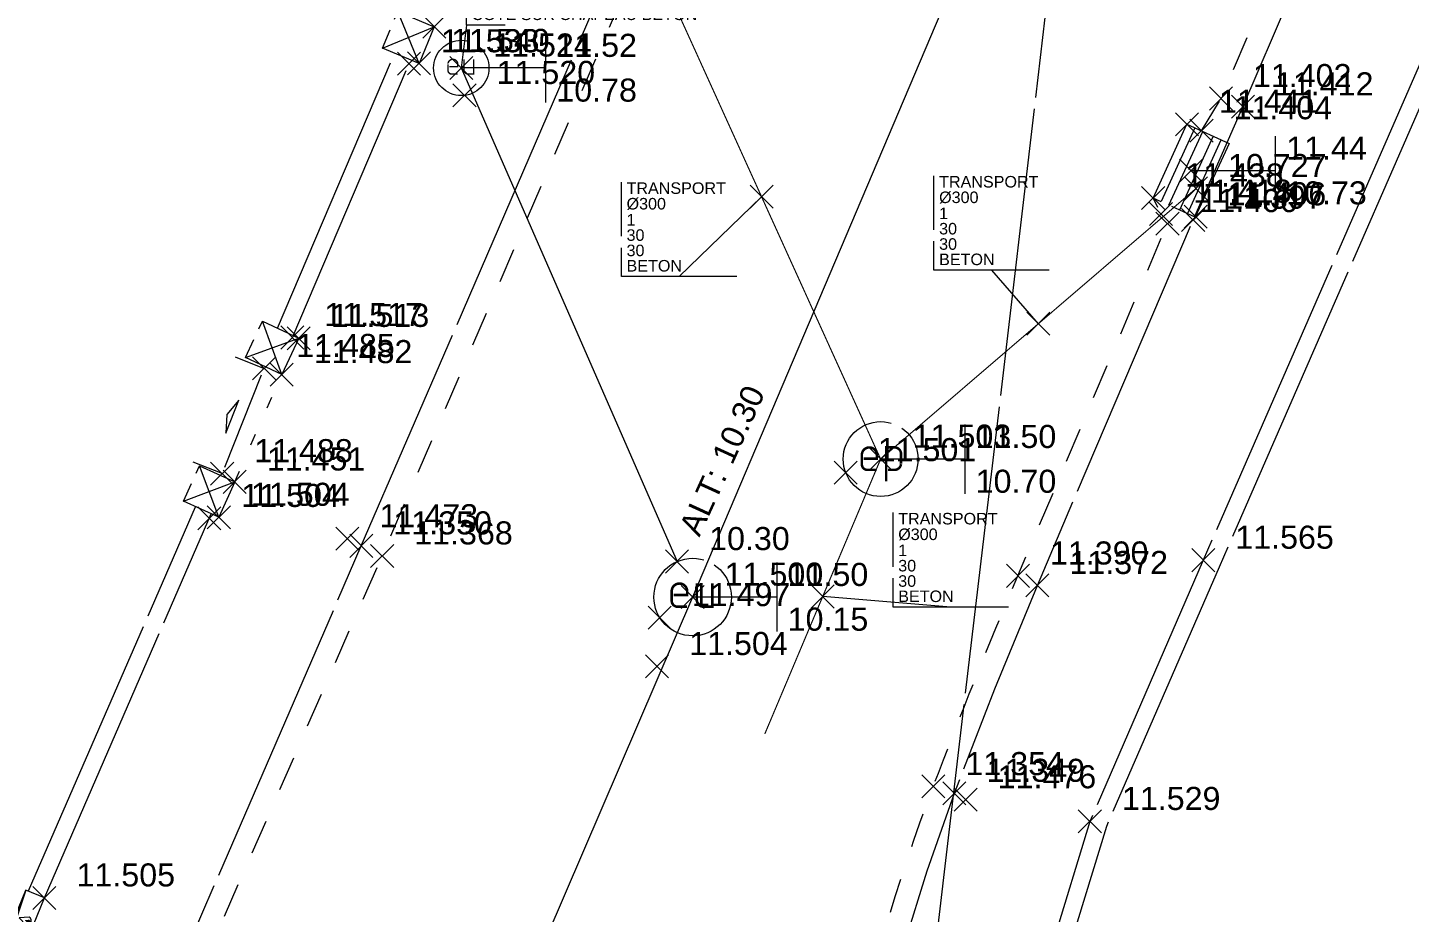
# Model space of a CAD drawing. Header units: metres. Extents: x 1224602 to 1224842, y 7187490 to 7187733.
# Drawn here: x 1224713.86 to 1224725.84, y 7187621.17 to 7187628.84 of the extents above; entities that cross this region are included whole.
import ezdxf
from ezdxf.enums import TextEntityAlignment as Align

# ---------------------------------------------------------------- set-up
doc = ezdxf.new("R2010")
doc.units = ezdxf.units.M
doc.header["$PDMODE"] = 3
doc.header["$PDSIZE"] = 0.1
for name, pattern in [('LL_0822', [2.5, 2.5, 0]), ('LL_0824', [0.35, 0.1, -0.25]), ('LL_0829', [0.6, 0.3, -0.3]), ('SL_1146', [2.5, 2.5, 0]), ('Socle_Continu', [2.5, 2.5, 0]), ('YL_2901', [2.5, 2.5, 0])]:
    doc.linetypes.add(name, pattern=pattern)
for name, color, linetype, lineweight in [('CLOTU_SCS', 212, 'Socle_Continu', 13), ('GAZFL_SCS', 40, 'Socle_Continu', 13), ('SIGTA_SCI', 7, 'Socle_Continu', 13), ('SIGTO_SCI', 255, 'Socle_Continu', 13), ('VOIRI_SCS', 7, 'Socle_Continu', 13)]:
    doc.layers.add(name, color=color, linetype=linetype, lineweight=lineweight)
for name, color, linetype, lineweight, true_color in [('EAUPL_PSI', 5, 'Socle_Continu', 13, 0x0000ff), ('EAUPL_SCI', 5, 'Socle_Continu', 13, 0x0000ff), ('EAUPL_SCS', 5, 'Socle_Continu', 13, 0x0000ff), ('EAUPL_SCT', 5, 'Socle_Continu', 13, 0x0000ff), ('EAUUS_PSI', 7, 'Socle_Continu', 13, 0x7f3f00), ('EAUUS_SCI', 7, 'Socle_Continu', 13, 0x7f3f00), ('EAUUS_SCS', 7, 'Socle_Continu', 13, 0x7f3f00), ('EAUUS_SCT', 7, 'Socle_Continu', 13, 0x7f3f00), ('SIGTS_PSS', 7, 'Socle_Continu', 13, 0x9966cc)]:
    doc.layers.add(name, color=color, linetype=linetype, lineweight=lineweight, true_color=true_color)
doc.styles.add('Reseaux', font='arial.ttf')
doc.styles.get("Standard").update_dxf_attribs({"font": 'arial.ttf'})
doc.linetypes.add('BL_0101', pattern='A,3,-0.2,0.2,-0.381,["ep",Standard,S=0.254,R=0,X=-0.2,Y=-0.1],-0.381,0.2,-0.2', length=4.562)
doc.linetypes.add('CL_0181', pattern='A,3,-0.15,0.4,-0.381,["eu",Standard,S=0.254,R=0,X=-0.2,Y=-0.1],-0.381,0.4,-0.15', length=4.862)

# ---------------------------------------------------------------- blocks, each defined once
blk = doc.blocks.new('YP_1521')
at = {"layer": 'SIGTO_SCI', "color": 7, "linetype": 'Socle_Continu'}
blk.add_point((0, 0), dxfattribs=at)
at = {"layer": 'SIGTA_SCI', "linetype": 'Socle_Continu'}
blk.add_attdef('ALT', (0.278, 0.099), '', height=0.2, dxfattribs=at)
at = {"layer": 'SIGTA_SCI', "linetype": 'Socle_Continu', "flags": 9}
blk.add_attdef('CALQUE_ALT', (1.69, -1.18), '', height=0.2, dxfattribs=at)
at = {"layer": 'SIGTO_SCI', "linetype": 'Socle_Continu', "flags": 9}
for tag, p in [('ID', (1.69, 0.105)), ('NATURE', (1.69, -0.216)), ('FAMILLE', (1.69, -0.538)), ('CALQUE', (1.69, -0.859)), ('PCRS', (1.69, -1.823))]:
    blk.add_attdef(tag, p, '', height=0.2, dxfattribs=at)
blk = doc.blocks.new('CP_0161')
at = {"layer": 'EAUUS_SCS', "linetype": 'Socle_Continu', "const_width": 0.0333, "flags": 128}
for points in [[(-0.071, -0.125), (-0.195, -0.125, -0.405328), (-0.27, -0.05), (-0.27, 0.075, -0.999132), (-0.071, 0.075), (-0.071, 0.025), (-0.245, 0.025)], [(0.054, 0.175), (0.054, -0.038, 0.410802), (0.141, -0.125), (0.253, -0.125), (0.253, 0.175)]]:
    blk.add_lwpolyline(points, format="xyb", dxfattribs=at)
at = {"layer": 'EAUUS_SCS', "linetype": 'Socle_Continu'}
blk.add_circle((0, 0), 0.5, dxfattribs=at)
at = {"layer": 'EAUUS_SCS', "linetype": 'Socle_Continu', "flags": 9}
for tag, p in [('ID', (0.989, 0.577)), ('NATURE', (0.989, 0.255)), ('FAMILLE', (0.989, -0.066)), ('CALQUE', (0.989, -0.387)), ('PCRS', (0.989, -0.709)), ('TYPE', (0.989, -1.03))]:
    blk.add_attdef(tag, p, '', height=0.2, dxfattribs=at)
blk = doc.blocks.new('BP_0081')
at = {"layer": 'EAUPL_SCS', "linetype": 'Socle_Continu', "const_width": 0.0333, "flags": 128}
for points in [[(-0.051, -0.144), (-0.176, -0.144, -0.424), (-0.251, -0.069), (-0.251, 0.056, -0.997785), (-0.051, 0.056), (-0.051, 0.006), (-0.226, 0.006)], [(0.073, -0.295), (0.073, 0.156), (0.186, 0.156, -0.410802), (0.273, 0.068), (0.273, -0.062, -0.396178), (0.186, -0.144), (0.098, -0.144)]]:
    blk.add_lwpolyline(points, format="xyb", dxfattribs=at)
at = {"layer": 'EAUPL_SCS', "linetype": 'Socle_Continu'}
blk.add_circle((0, 0), 0.5, dxfattribs=at)
at = {"layer": 'EAUPL_SCS', "linetype": 'Socle_Continu', "flags": 9}
for tag, p in [('ID', (0.931, 0.67)), ('NATURE', (0.931, 0.348)), ('FAMILLE', (0.931, 0.027)), ('CALQUE', (0.931, -0.294)), ('PCRS', (0.931, -0.615)), ('TYPE', (0.931, -0.937))]:
    blk.add_attdef(tag, p, '', height=0.2, dxfattribs=at)
blk = doc.blocks.new('CP_0162')
at = {"layer": 'EAUUS_SCS', "linetype": 'Socle_Continu', "const_width": 0.025, "flags": 128}
for points in [[(-0.063, -0.111), (-0.174, -0.111, -0.405328), (-0.241, -0.045), (-0.241, 0.067, -0.999132), (-0.063, 0.067), (-0.063, 0.022), (-0.218, 0.022)], [(0.048, 0.155), (0.048, -0.034, 0.410802), (0.125, -0.111), (0.225, -0.111), (0.225, 0.155)]]:
    blk.add_lwpolyline(points, format="xyb", dxfattribs=at)
at = {"layer": 'EAUUS_SCS', "linetype": 'Socle_Continu'}
blk.add_circle((0, 0), 0.5, dxfattribs=at)
at = {"layer": 'EAUUS_SCS', "linetype": 'Socle_Continu', "flags": 9}
for tag, p in [('ID', (0.918, 0.522)), ('NATURE', (0.918, 0.2)), ('FAMILLE', (0.918, -0.121)), ('CALQUE', (0.918, -0.442)), ('PCRS', (0.918, -0.763))]:
    blk.add_attdef(tag, p, '', height=0.2, dxfattribs=at)
blk = doc.blocks.new('JP_0703')
at = {"layer": 'GAZFL_SCS', "linetype": 'Socle_Continu'}
blk.add_hatch(color=256, dxfattribs=at).paths.add_polyline_path([(0, 0), (0, 0.359), (1, 0.359), (0.088, 0.3)])
h = blk.add_hatch(color=256, dxfattribs=at)
edge = h.paths.add_edge_path()
edge.add_line((0.505, 0.179), (0.471, 0.106))
edge.add_line((0.471, 0.106), (0.471, 0.096))
edge.add_ellipse((0.505, 0.099), major_axis=(-0.0336, 0), ratio=0.758629, start_angle=5.446, end_angle=174.554)
edge.add_line((0.538, 0.096), (0.538, 0.106))
edge.add_line((0.538, 0.106), (0.505, 0.179))
at = {"layer": 'GAZFL_SCS', "linetype": 'Socle_Continu', "flags": 128}
blk.add_lwpolyline([(0, 0.359), (0, 0), (1, 0), (1, 0.359)], close=True, dxfattribs=at)
at = {"layer": 'GAZFL_SCS', "linetype": 'Socle_Continu'}
blk.add_lwpolyline([(0, 0), (0, 0.359), (1, 0.359), (0.088, 0.3)], close=True, dxfattribs=at)
blk.add_lwpolyline([(0.578, 0.106), (0.578, 0.124), (0.505, 0.281), (0.432, 0.124), (0.432, 0.106, 0.066358), (0.436, 0.095, 0.1059), (0.452, 0.076, 0.086348), (0.476, 0.064, 0.076263), (0.505, 0.059, 0.076263), (0.534, 0.064, 0.086348), (0.557, 0.076, 0.1059), (0.574, 0.095, 0.066358)], format="xyb", close=True, dxfattribs=at)
at = {"layer": 'GAZFL_SCS', "linetype": 'Socle_Continu', "flags": 9}
for tag, p in [('ID', (1.013, 0.696)), ('NATURE', (1.013, 0.374)), ('FAMILLE', (1.013, 0.053)), ('CALQUE', (1.013, -0.268)), ('PCRS', (1.013, -0.589))]:
    blk.add_attdef(tag, p, '', height=0.2, dxfattribs=at)
blk = doc.blocks.new('SP_1162')
at = {"layer": 'CLOTU_SCS', "linetype": 'Socle_Continu'}
for p, q in [((0, 0), (1, 1)), ((0, 1), (1, 0))]:
    blk.add_line(p, q, dxfattribs=at)
at = {"layer": 'CLOTU_SCS', "linetype": 'Socle_Continu', "flags": 128}
blk.add_lwpolyline([(1, 0), (0, 0), (0, 1), (1, 1)], close=True, dxfattribs=at)
at = {"layer": 'CLOTU_SCS', "linetype": 'Socle_Continu', "flags": 9}
for tag, p in [('ID', (1.089, 0.299)), ('NATURE', (1.089, -0.022)), ('FAMILLE', (1.089, -0.344)), ('CALQUE', (1.089, -0.665)), ('PCRS', (1.089, -0.986))]:
    blk.add_attdef(tag, p, '', height=0.2, dxfattribs=at)
blk = doc.blocks.new('SP_1161')
at = {"layer": 'CLOTU_SCS', "linetype": 'Socle_Continu'}
for p, q in [((0, 0), (0, 0.275)), ((1, 0.275), (1, 0)), ((0.5, 0.154), (0.344, 0.103)), ((0.656, 0.103), (0.5, 0.154)), ((0.062, 0), (0.938, 0)), ((0.344, 0.103), (0.656, 0.103))]:
    blk.add_line(p, q, dxfattribs=at)
at = {"layer": 'CLOTU_SCS', "linetype": 'Socle_Continu', "flags": 9}
for tag, p in [('ID', (1.36, 0.385)), ('NATURE', (1.36, 0.064)), ('FAMILLE', (1.36, -0.257)), ('CALQUE', (1.36, -0.579)), ('PCRS', (1.36, -0.9))]:
    blk.add_attdef(tag, p, '', height=0.2, dxfattribs=at)
blk = doc.blocks.new('BP_0089')
at = {"layer": 'EAUPL_SCS', "linetype": 'Socle_Continu'}
for p, q in [((1, 0.813), (-0.001, 0.812)), ((0, 0.625), (1, 0.626)), ((1, 0.376), (0, 0.375)), ((0, 0.187), (1, 0.188))]:
    blk.add_line(p, q, dxfattribs=at)
at = {"layer": 'EAUPL_SCS', "linetype": 'Socle_Continu', "flags": 128}
blk.add_lwpolyline([(0, 0), (-0.001, 1), (0.999, 1), (1, 0.001)], close=True, dxfattribs=at)
at = {"layer": 'EAUPL_SCS', "linetype": 'Socle_Continu', "flags": 9}
for tag, p in [('ID', (1.216, 0.998)), ('NATURE', (1.216, 0.676)), ('FAMILLE', (1.216, 0.355)), ('CALQUE', (1.216, 0.034)), ('PCRS', (1.216, -0.287))]:
    blk.add_attdef(tag, p, '', height=0.2, dxfattribs=at)
blk = doc.blocks.new('*U52')
at = {"layer": 'EAUPL_PSI', "linetype": 'Socle_Continu'}
blk.add_line((0.733, 0), (0, 0), dxfattribs=at)
at = {"layer": 'EAUPL_PSI', "linetype": 'Socle_Continu', "flags": 128}
blk.add_lwpolyline([(0.733, -0.3), (0.733, 0.3)], dxfattribs=at)
at = {"layer": 'EAUPL_PSI', "linetype": 'Socle_Continu'}
blk.add_point((0, 0), dxfattribs=at)
for tag, p in [('TAMPON', (0.824, 0.196)), ('RADIER', (0.824, -0.192))]:
    blk.add_attdef(tag, text='', height=0.2, dxfattribs=at).set_placement(p, align=Align.MIDDLE_LEFT)
at = {"layer": 'EAUPL_PSI', "linetype": 'Socle_Continu', "style": 'Reseaux', "flags": 9}
for tag, p in [('ID', (2.428, 0.07)), ('NATURE', (2.428, -0.251))]:
    blk.add_attdef(tag, p, '', height=0.2, dxfattribs=at)
at = {"layer": 'EAUPL_PSI', "linetype": 'Socle_Continu', "flags": 9}
for tag, p in [('FAMILLE', (2.428, -0.573)), ('CALQUE', (2.428, -0.894))]:
    blk.add_attdef(tag, p, '', height=0.2, dxfattribs=at)
blk = doc.blocks.new('*U76')
at = {"layer": 'EAUPL_SCI', "linetype": 'Socle_Continu'}
blk.add_line((-1.43, -1.383), (0, 0), dxfattribs=at)
at = {"layer": 'EAUPL_SCI', "linetype": 'Socle_Continu', "flags": 128}
blk.add_lwpolyline([(-0.43, -1.383), (-2.43, -1.383), (-2.43, 0.256)], dxfattribs=at)
at = {"layer": 'EAUPL_SCI', "linetype": 'Socle_Continu'}
blk.add_point((0, 0), dxfattribs=at)
at = {"layer": 'EAUPL_SCI', "linetype": 'Socle_Continu', "flags": 9}
for tag, p in [('ID', (2.47, 1.418)), ('NATURE', (2.47, 1.097)), ('FAMILLE', (2.47, 0.776)), ('CALQUE', (2.47, 0.454))]:
    blk.add_attdef(tag, p, '', height=0.2, dxfattribs=at)
at = {"layer": 'EAUPL_SCI', "linetype": 'Socle_Continu'}
for tag, p in [('TYPE', (-2.342, 0.05)), ('DIAM', (-2.342, -0.22)), ('NBR', (-2.342, -0.498)), ('LARG', (-2.342, -0.764)), ('HAUT', (-2.342, -1.03)), ('MATER', (-2.342, -1.296))]:
    blk.add_attdef(tag, p, '', height=0.2, dxfattribs=at)
blk = doc.blocks.new('*U77')
at = {"layer": 'EAUPL_SCI', "linetype": 'Socle_Continu'}
blk.add_line((-0.809, 0.93), (0, 0), dxfattribs=at)
at = {"layer": 'EAUPL_SCI', "linetype": 'Socle_Continu', "flags": 128}
blk.add_lwpolyline([(0.191, 0.93), (-1.809, 0.93), (-1.809, 2.568)], dxfattribs=at)
at = {"layer": 'EAUPL_SCI', "linetype": 'Socle_Continu'}
blk.add_point((0, 0), dxfattribs=at)
for tag, p in [('TYPE', (-1.72, 2.363)), ('DIAM', (-1.72, 2.093)), ('NBR', (-1.72, 1.815)), ('LARG', (-1.72, 1.549)), ('HAUT', (-1.72, 1.283)), ('MATER', (-1.72, 1.017))]:
    blk.add_attdef(tag, p, '', height=0.2, dxfattribs=at)
at = {"layer": 'EAUPL_SCI', "linetype": 'Socle_Continu', "flags": 9}
for tag, p in [('ID', (2.47, 1.418)), ('NATURE', (2.47, 1.097)), ('FAMILLE', (2.47, 0.776)), ('CALQUE', (2.47, 0.454))]:
    blk.add_attdef(tag, p, '', height=0.2, dxfattribs=at)
blk = doc.blocks.new('*U78')
at = {"layer": 'EAUPL_SCI', "linetype": 'Socle_Continu'}
blk.add_line((2.22, -0.185), (0, 0), dxfattribs=at)
at = {"layer": 'EAUPL_SCI', "linetype": 'Socle_Continu', "flags": 128}
blk.add_lwpolyline([(3.22, -0.185), (1.22, -0.185), (1.22, 1.454)], dxfattribs=at)
at = {"layer": 'EAUPL_SCI', "linetype": 'Socle_Continu'}
blk.add_point((0, 0), dxfattribs=at)
for tag, p in [('TYPE', (1.309, 1.249)), ('DIAM', (1.309, 0.978)), ('NBR', (1.309, 0.7)), ('LARG', (1.309, 0.434)), ('HAUT', (1.309, 0.168)), ('MATER', (1.309, -0.097))]:
    blk.add_attdef(tag, p, '', height=0.2, dxfattribs=at)
at = {"layer": 'EAUPL_SCI', "linetype": 'Socle_Continu', "flags": 9}
for tag, p in [('ID', (2.47, 1.418)), ('NATURE', (2.47, 1.097)), ('FAMILLE', (2.47, 0.776)), ('CALQUE', (2.47, 0.454))]:
    blk.add_attdef(tag, p, '', height=0.2, dxfattribs=at)
blk = doc.blocks.new('*U83')
at = {"layer": 'EAUUS_SCI', "linetype": 'Socle_Continu'}
blk.add_line((0.091, 0.743), (0, 0), dxfattribs=at)
at = {"layer": 'EAUUS_SCI', "linetype": 'Socle_Continu', "flags": 128}
blk.add_lwpolyline([(0.764, 0.743), (0.091, 0.743), (0.091, 1.1)], dxfattribs=at)
at = {"layer": 'EAUUS_SCI', "linetype": 'Socle_Continu'}
blk.add_point((0, 0), dxfattribs=at)
blk.add_attdef('TXT', (0.179, 0.83), '', height=0.2, dxfattribs=at)
at = {"layer": 'EAUUS_SCI', "linetype": 'Socle_Continu', "flags": 9}
for tag, p in [('ID', (1.967, 0.144)), ('NATURE', (1.967, -0.177)), ('FAMILLE', (1.967, -0.499)), ('CALQUE', (1.967, -0.82)), ('PCRS', (1.967, -1.141))]:
    blk.add_attdef(tag, p, '', height=0.2, dxfattribs=at)
blk = doc.blocks.new('CP_2101')
at = {"layer": 'EAUUS_PSI', "linetype": 'Socle_Continu'}
blk.add_line((0.733, 0), (0, 0), dxfattribs=at)
at = {"layer": 'EAUUS_PSI', "linetype": 'Socle_Continu', "flags": 128}
blk.add_lwpolyline([(0.733, -0.3), (0.733, 0.3)], dxfattribs=at)
at = {"layer": 'EAUUS_PSI', "linetype": 'Socle_Continu'}
blk.add_point((0, 0), dxfattribs=at)
at = {"layer": 'EAUUS_PSI', "linetype": 'Socle_Continu', "style": 'Reseaux', "flags": 9}
for tag, p in [('ID', (2.525, 0.541)), ('NATURE', (2.525, 0.22))]:
    blk.add_attdef(tag, p, '', height=0.2, dxfattribs=at)
at = {"layer": 'EAUUS_PSI', "linetype": 'Socle_Continu'}
for tag, p in [('TAMPON', (0.824, 0.196)), ('RADIER', (0.824, -0.192))]:
    blk.add_attdef(tag, text='', height=0.2, dxfattribs=at).set_placement(p, align=Align.MIDDLE_LEFT)
at = {"layer": 'EAUUS_PSI', "linetype": 'Socle_Continu', "flags": 9}
for tag, p in [('FAMILLE', (2.525, -0.101)), ('CALQUE', (2.525, -0.423))]:
    blk.add_attdef(tag, p, '', height=0.2, dxfattribs=at)
blk = doc.blocks.new('CP_0169')
at = {"layer": 'EAUUS_SCI', "linetype": 'Socle_Continu'}
blk.add_point((0, 0), dxfattribs=at)
at = {"layer": 'EAUUS_SCI', "linetype": 'Socle_Continu', "insert": (0.268, 0.01), "char_height": 0.2, "attachment_point": 4}
blk.add_mtext_dynamic_manual_height_columns('\\pxql;ALT:', width=0.46273, gutter_width=1, heights=[0], dxfattribs=at)
at = {"layer": 'EAUUS_SCI', "linetype": 'Socle_Continu', "style": 'Reseaux', "flags": 9}
for tag, p in [('ID', (2.066, 0.187)), ('NATURE', (2.066, -0.134))]:
    blk.add_attdef(tag, p, '', height=0.2, dxfattribs=at)
at = {"layer": 'EAUUS_SCI', "linetype": 'Socle_Continu'}
blk.add_attdef('ALT', text='', height=0.2, dxfattribs=at).set_placement((0.952, 0.01), align=Align.MIDDLE_LEFT)
at = {"layer": 'EAUUS_SCI', "linetype": 'Socle_Continu', "flags": 9}
for tag, p in [('FAMILLE', (2.066, -0.456)), ('CALQUE', (2.066, -0.777)), ('TYPE', (2.066, -1.098))]:
    blk.add_attdef(tag, p, '', height=0.2, dxfattribs=at)

msp = doc.modelspace()

# ---------------------------------------------------------------- linework, layer by layer
at = {"layer": 'CLOTU_SCS', "linetype": 'SL_1146', "flags": 128}
for points in [[(1224732.462, 7187643.45), (1224732.455, 7187643.435), (1224730.48, 7187638.869), (1224728.251, 7187633.85), (1224724.049, 7187624.222), (1224723.066, 7187621.957)], [(1224732.6, 7187643.391), (1224730.617, 7187638.809), (1224728.388, 7187633.789), (1224724.186, 7187624.162), (1224723.209, 7187621.913)], [(1224716.022, 7187626.232), (1224717.038, 7187628.617)], [(1224716.158, 7187626.168), (1224717.177, 7187628.56)], [(1224713.865, 7187621.354), (1224715.312, 7187624.685)], [(1224714.002, 7187621.294), (1224715.448, 7187624.623)], [(1224723.066, 7187621.957), (1224722.479, 7187620.039), (1224722.152, 7187618.186), (1224722.033, 7187616.042), (1224722.196, 7187614.029), (1224722.681, 7187612.241), (1224723.413, 7187610.448), (1224725.677, 7187607.193), (1224727.086, 7187605.769), (1224728.708, 7187604.639), (1224730.487, 7187603.609), (1224730.97, 7187603.463)], [(1224723.209, 7187621.913), (1224722.625, 7187620.004), (1224722.301, 7187618.169), (1224722.183, 7187616.044), (1224722.345, 7187614.055), (1224722.823, 7187612.289), (1224723.546, 7187610.52), (1224725.792, 7187607.289), (1224727.183, 7187605.884), (1224728.789, 7187604.766), (1224730.562, 7187603.739), (1224730.999, 7187603.61)]]:
    msp.add_lwpolyline(points, dxfattribs=at)
at = {"layer": 'EAUPL_SCT', "linetype": 'BL_0101', "const_width": 0.01, "flags": 128}
for points in [[(1224719.187, 7187629.647), (1224721.252, 7187625.098)], [(1224723.986, 7187627.444), (1224721.252, 7187625.098)], [(1224721.252, 7187625.098), (1224720.248, 7187622.716)]]:
    msp.add_lwpolyline(points, dxfattribs=at)
at = {"layer": 'EAUUS_SCT', "linetype": 'CL_0181', "flags": 128}
for points in [[(1224735.705, 7187661.766), (1224719.622, 7187623.902)], [(1224717.616, 7187628.489), (1224719.487, 7187624.21)], [(1224719.622, 7187623.902), (1224708.517, 7187598.069)]]:
    msp.add_lwpolyline(points, dxfattribs=at)
at = {"layer": 'SIGTS_PSS', "linetype": 'YL_2901', "flags": 128}
msp.add_lwpolyline([(1224718.643, 7187594.665), (1224724.194, 7187641.786), (1224743.464, 7187686.347), (1224774.759, 7187705.496), (1224807.6, 7187693.028), (1224838.124, 7187643.847), (1224818.746, 7187610.542), (1224772.174, 7187599.12)], close=True, dxfattribs=at)
at = {"layer": 'VOIRI_SCS', "linetype": 'LL_0829', "flags": 128}
msp.add_lwpolyline([(1224724.034, 7187627.945), (1224724.202, 7187628.224), (1224726.87, 7187634.426), (1224730.625, 7187643.104), (1224731.102, 7187644.194), (1224732.308, 7187646.951), (1224733.907, 7187650.659), (1224734.709, 7187652.528), (1224735.526, 7187654.382), (1224736.479, 7187656.545), (1224737.677, 7187659.395), (1224738.379, 7187661.013), (1224739.599, 7187663.79), (1224739.988, 7187664.723), (1224743.133, 7187672.052), (1224744, 7187673.998), (1224744.29, 7187674.651), (1224745.698, 7187677.941), (1224748.364, 7187684.148), (1224750.773, 7187689.646), (1224751.073, 7187690.345), (1224751.387, 7187691.034), (1224751.554, 7187691.372), (1224751.731, 7187691.704), (1224751.919, 7187692.029), (1224752.12, 7187692.345), (1224752.335, 7187692.653), (1224752.562, 7187692.953), (1224752.799, 7187693.246), (1224753.045, 7187693.533), (1224753.561, 7187694.09), (1224754.095, 7187694.632), (1224754.713, 7187695.229), (1224755.028, 7187695.519), (1224755.35, 7187695.799), (1224755.679, 7187696.069), (1224756.017, 7187696.327), (1224756.365, 7187696.569), (1224756.724, 7187696.796), (1224757.093, 7187697.006), (1224757.473, 7187697.2), (1224757.861, 7187697.378), (1224758.257, 7187697.541), (1224758.659, 7187697.69), (1224759.067, 7187697.825), (1224759.479, 7187697.947), (1224759.895, 7187698.056), (1224760.344, 7187698.16), (1224760.795, 7187698.25), (1224761.249, 7187698.326), (1224761.703, 7187698.388), (1224762.16, 7187698.435), (1224762.617, 7187698.467), (1224763.075, 7187698.484), (1224763.533, 7187698.485), (1224763.991, 7187698.472), (1224764.449, 7187698.443), (1224764.906, 7187698.398), (1224765.361, 7187698.337), (1224765.813, 7187698.26), (1224766.262, 7187698.166), (1224766.707, 7187698.055), (1224767.146, 7187697.927), (1224768.078, 7187697.607), (1224773.728, 7187695.548), (1224776.608, 7187694.496), (1224779.623, 7187693.399), (1224782.465, 7187692.323), (1224789.073, 7187689.945), (1224794.902, 7187687.818), (1224796.778, 7187687.116), (1224799.656, 7187686.091), (1224801.113, 7187685.539), (1224803.978, 7187684.486), (1224804.92, 7187684.146), (1224805.867, 7187683.795), (1224806.817, 7187683.428), (1224807.761, 7187683.045), (1224808.696, 7187682.64), (1224809.623, 7187682.212), (1224810.537, 7187681.754), (1224810.987, 7187681.513), (1224811.432, 7187681.262), (1224811.871, 7187681), (1224812.301, 7187680.728), (1224812.723, 7187680.443), (1224813.136, 7187680.145), (1224813.539, 7187679.833), (1224813.932, 7187679.508), (1224814.315, 7187679.171), (1224814.69, 7187678.824), (1224815.057, 7187678.468), (1224815.417, 7187678.104), (1224816.117, 7187677.355), (1224816.794, 7187676.586), (1224817.123, 7187676.194), (1224817.443, 7187675.795), (1224817.754, 7187675.39), (1224818.055, 7187674.978), (1224818.345, 7187674.559), (1224818.623, 7187674.131), (1224819.017, 7187673.479), (1224819.394, 7187672.817), (1224820.126, 7187671.479), (1224820.426, 7187670.919), (1224821.79, 7187668.228), (1224823.547, 7187664.606), (1224824.926, 7187661.775), (1224827.094, 7187657.329), (1224828.446, 7187654.62), (1224830.201, 7187651.007), (1224830.875, 7187649.632), (1224831.199, 7187648.938), (1224831.507, 7187648.236), (1224831.793, 7187647.527), (1224832.054, 7187646.808), (1224832.284, 7187646.08), (1224832.474, 7187645.355), (1224832.477, 7187645.342), (1224832.632, 7187644.595), (1224832.753, 7187643.841), (1224832.845, 7187643.082), (1224832.915, 7187642.321), (1224832.972, 7187641.513), (1224833.01, 7187640.704), (1224833.031, 7187639.894), (1224833.035, 7187639.269), (1224833.034, 7187639.083), (1224833.018, 7187638.271), (1224832.975, 7187637.46), (1224832.897, 7187636.653), (1224832.844, 7187636.252), (1224832.779, 7187635.853), (1224832.697, 7187635.433), (1224832.602, 7187635.015), (1224832.496, 7187634.6), (1224832.38, 7187634.187), (1224832.122, 7187633.367), (1224831.837, 7187632.554), (1224831.718, 7187632.233), (1224831.533, 7187631.748), (1224831.21, 7187630.951), (1224831.038, 7187630.558), (1224830.856, 7187630.169), (1224830.665, 7187629.786), (1224830.462, 7187629.41), (1224830.105, 7187628.811), (1224829.722, 7187628.228), (1224829.318, 7187627.657), (1224828.9, 7187627.096), (1224828.737, 7187626.882), (1224828.042, 7187625.992), (1224827.603, 7187625.45), (1224827.153, 7187624.918), (1224826.605, 7187624.3), (1224826.043, 7187623.696), (1224825.468, 7187623.102), (1224824.884, 7187622.518), (1224824.691, 7187622.328), (1224823.697, 7187621.37), (1224822.496, 7187620.237), (1224821.31, 7187619.135), (1224820.705, 7187618.597), (1224820.214, 7187618.179), (1224820.087, 7187618.074), (1224819.454, 7187617.571), (1224818.806, 7187617.085), (1224818.148, 7187616.614), (1224817.481, 7187616.153), (1224816.674, 7187615.613), (1224815.86, 7187615.084), (1224815.04, 7187614.566), (1224814.356, 7187614.144), (1224814.214, 7187614.057), (1224813.382, 7187613.557), (1224812.546, 7187613.066), (1224810.857, 7187612.108), (1224809.731, 7187611.497), (1224809.162, 7187611.201), (1224808.589, 7187610.915), (1224808.011, 7187610.641), (1224807.427, 7187610.381), (1224807.186, 7187610.278), (1224806.836, 7187610.135), (1224806.241, 7187609.902), (1224805.528, 7187609.631), (1224804.812, 7187609.371), (1224804.309, 7187609.198), (1224804.091, 7187609.127), (1224803.364, 7187608.902), (1224802.631, 7187608.693), (1224801.895, 7187608.498), (1224800.414, 7187608.132), (1224798.436, 7187607.674), (1224797.443, 7187607.46), (1224796.449, 7187607.258), (1224795.451, 7187607.071), (1224794.45, 7187606.899), (1224793.447, 7187606.742), (1224792.441, 7187606.602), (1224790.953, 7187606.423), (1224789.463, 7187606.261), (1224783.421, 7187605.668), (1224780.396, 7187605.374), (1224779.544, 7187605.287), (1224769.822, 7187604.297), (1224765.881, 7187603.889), (1224760.59, 7187603.346), (1224760.558, 7187603.241), (1224760.498, 7187603.176)], dxfattribs=at)
at = {"layer": 'VOIRI_SCS', "linetype": 'LL_0822', "flags": 128}
msp.add_lwpolyline([(1224765.756, 7187604.088), (1224760.753, 7187603.568), (1224760.261, 7187603.519), (1224753.736, 7187602.864), (1224749.646, 7187602.456), (1224746.617, 7187602.155), (1224740.935, 7187601.591), (1224738.063, 7187601.312), (1224737.046, 7187601.286), (1224736.029, 7187601.284), (1224735.519, 7187601.299), (1224735.009, 7187601.328), (1224734.5, 7187601.373), (1224733.992, 7187601.434), (1224733.486, 7187601.513), (1224732.984, 7187601.609), (1224732.485, 7187601.723), (1224731.992, 7187601.856), (1224731.497, 7187602.009), (1224731.007, 7187602.178), (1224730.521, 7187602.36), (1224730.04, 7187602.556), (1224729.565, 7187602.767), (1224729.097, 7187602.992), (1224728.637, 7187603.232), (1224728.186, 7187603.489), (1224727.652, 7187603.823), (1224727.134, 7187604.18), (1224726.631, 7187604.56), (1224726.145, 7187604.961), (1224725.676, 7187605.381), (1224725.226, 7187605.821), (1224724.794, 7187606.279), (1224724.382, 7187606.754), (1224724.063, 7187607.152), (1224723.757, 7187607.561), (1224723.463, 7187607.979), (1224723.183, 7187608.406), (1224722.916, 7187608.842), (1224722.663, 7187609.286), (1224722.425, 7187609.739), (1224722.203, 7187610.199), (1224722.035, 7187610.577), (1224721.878, 7187610.959), (1224721.731, 7187611.346), (1224721.595, 7187611.737), (1224721.469, 7187612.131), (1224721.354, 7187612.529), (1224721.249, 7187612.93), (1224721.155, 7187613.333), (1224721.071, 7187613.739), (1224720.997, 7187614.146), (1224720.934, 7187614.556), (1224720.882, 7187614.967), (1224720.842, 7187615.379), (1224720.814, 7187615.791), (1224720.798, 7187616.205), (1224720.794, 7187616.618), (1224720.817, 7187617.333), (1224720.876, 7187618.046), (1224720.97, 7187618.755), (1224721.097, 7187619.459), (1224721.256, 7187620.156), (1224721.443, 7187620.845), (1224721.656, 7187621.527), (1224721.892, 7187622.201), (1224722.242, 7187623.106), (1224722.611, 7187624.003), (1224723.962, 7187627.17), (1224724.393, 7187628.153), (1224727.055, 7187634.359), (1224730.809, 7187643.029), (1224731.312, 7187644.19), (1224731.69, 7187645.009), (1224732.487, 7187646.877), (1224732.887, 7187647.833), (1224734.074, 7187650.571), (1224734.978, 7187652.717), (1224735.302, 7187653.413), (1224735.711, 7187654.302), (1224736.233, 7187655.516), (1224736.644, 7187656.479), (1224737.872, 7187659.325), (1224738.555, 7187660.943), (1224738.975, 7187661.854), (1224739.77, 7187663.709), (1224740.175, 7187664.642), (1224743.342, 7187671.957), (1224744.161, 7187673.942), (1224744.471, 7187674.59), (1224745.44, 7187676.888), (1224745.87, 7187677.87), (1224748.547, 7187684.085), (1224750.938, 7187689.568), (1224751.235, 7187690.257), (1224751.547, 7187690.936), (1224751.713, 7187691.27), (1224751.887, 7187691.598), (1224752.073, 7187691.919), (1224752.27, 7187692.232), (1224752.481, 7187692.537), (1224752.704, 7187692.834), (1224752.937, 7187693.125), (1224753.179, 7187693.409), (1224753.686, 7187693.96), (1224754.213, 7187694.495), (1224754.825, 7187695.082), (1224755.139, 7187695.366), (1224755.458, 7187695.641), (1224755.785, 7187695.905), (1224756.121, 7187696.157), (1224756.466, 7187696.395), (1224756.821, 7187696.618), (1224757.187, 7187696.825), (1224757.562, 7187697.016), (1224757.945, 7187697.193), (1224758.335, 7187697.355), (1224758.732, 7187697.503), (1224759.134, 7187697.638), (1224759.54, 7187697.76), (1224759.95, 7187697.87), (1224760.391, 7187697.974), (1224760.833, 7187698.065), (1224761.278, 7187698.141), (1224761.724, 7187698.204), (1224762.172, 7187698.251), (1224762.621, 7187698.284), (1224763.07, 7187698.301), (1224763.52, 7187698.303), (1224763.969, 7187698.289), (1224764.418, 7187698.258), (1224764.865, 7187698.212), (1224765.311, 7187698.149), (1224765.754, 7187698.071), (1224766.194, 7187697.978), (1224766.631, 7187697.869), (1224767.063, 7187697.746), (1224768.022, 7187697.426), (1224773.664, 7187695.365), (1224774.65, 7187694.999), (1224776.541, 7187694.297), (1224779.551, 7187693.215), (1224781.452, 7187692.517), (1224782.409, 7187692.163), (1224789.02, 7187689.748), (1224794.812, 7187687.649), (1224796.715, 7187686.936), (1224798.63, 7187686.235), (1224799.594, 7187685.906), (1224800.392, 7187685.602), (1224801.043, 7187685.358), (1224803.602, 7187684.417), (1224803.974, 7187684.275), (1224804.587, 7187684.058), (1224805.769, 7187683.62), (1224806.716, 7187683.256), (1224807.657, 7187682.876), (1224808.591, 7187682.475), (1224809.514, 7187682.049), (1224810.425, 7187681.594), (1224810.873, 7187681.354), (1224811.317, 7187681.104), (1224811.754, 7187680.844), (1224812.183, 7187680.573), (1224812.604, 7187680.289), (1224813.017, 7187679.994), (1224813.369, 7187679.725), (1224813.713, 7187679.446), (1224814.05, 7187679.159), (1224814.381, 7187678.864), (1224815.024, 7187678.251), (1224815.642, 7187677.613), (1224816.239, 7187676.956), (1224816.815, 7187676.282), (1224817.369, 7187675.59), (1224817.897, 7187674.879), (1224818.235, 7187674.394), (1224818.558, 7187673.899), (1224818.865, 7187673.395), (1224819.16, 7187672.883), (1224819.488, 7187672.293), (1224819.967, 7187671.428), (1224820.285, 7187670.855), (1224821.615, 7187668.148), (1224823.356, 7187664.533), (1224824.765, 7187661.692), (1224826.493, 7187658.166), (1224826.933, 7187657.251), (1224827.826, 7187655.428), (1224828.265, 7187654.541), (1224830.023, 7187650.926), (1224830.695, 7187649.575), (1224831.02, 7187648.894), (1224831.329, 7187648.204), (1224831.622, 7187647.498), (1224831.888, 7187646.782), (1224832.12, 7187646.056), (1224832.222, 7187645.689), (1224832.313, 7187645.319), (1224832.392, 7187644.947), (1224832.461, 7187644.572), (1224832.571, 7187643.818), (1224832.654, 7187643.059), (1224832.718, 7187642.298), (1224832.774, 7187641.498), (1224832.817, 7187640.698), (1224832.843, 7187639.897), (1224832.85, 7187639.256), (1224832.849, 7187639.095), (1224832.831, 7187638.292), (1224832.784, 7187637.491), (1224832.702, 7187636.693), (1224832.647, 7187636.296), (1224832.58, 7187635.901), (1224832.498, 7187635.484), (1224832.404, 7187635.07), (1224832.186, 7187634.248), (1224831.932, 7187633.433), (1224831.652, 7187632.626), (1224831.532, 7187632.297), (1224831.354, 7187631.826), (1224831.034, 7187631.034), (1224830.683, 7187630.259), (1224830.494, 7187629.878), (1224830.292, 7187629.504), (1224829.941, 7187628.912), (1224829.563, 7187628.335), (1224829.163, 7187627.771), (1224828.749, 7187627.217), (1224828.586, 7187627.004), (1224827.897, 7187626.129), (1224827.459, 7187625.596), (1224827.012, 7187625.072), (1224826.463, 7187624.456), (1224825.9, 7187623.852), (1224825.327, 7187623.257), (1224824.746, 7187622.67), (1224824.554, 7187622.48), (1224823.566, 7187621.515), (1224822.372, 7187620.376), (1224821.202, 7187619.29), (1224820.605, 7187618.762), (1224820.096, 7187618.333), (1224819.995, 7187618.25), (1224819.369, 7187617.756), (1224818.732, 7187617.277), (1224817.439, 7187616.343)], dxfattribs=at)
msp.add_lwpolyline([(1224708.659, 7187607.529, -0.008716), (1224709.544, 7187608.747, 0.038404), (1224710.252, 7187609.856, -0.00666), (1224710.742, 7187610.742, 0.030928), (1224711.633, 7187612.556, -0.003445), (1224711.84, 7187613.044), (1224713.495, 7187616.867), (1224713.898, 7187617.802), (1224714.715, 7187619.67), (1224715.126, 7187620.596), (1224716.749, 7187624.346), (1224718.919, 7187629.362), (1224719.276, 7187630.193), (1224720.648, 7187633.389), (1224721.058, 7187634.314), (1224722.076, 7187636.668), (1224722.268, 7187637.111), (1224724.256, 7187641.759), (1224725.07, 7187643.617), (1224725.481, 7187644.541), (1224726.27, 7187646.385), (1224726.698, 7187647.323), (1224727.373, 7187648.914), (1224730.291, 7187655.662), (1224730.71, 7187656.624), (1224731.505, 7187658.475), (1224731.901, 7187659.4), (1224732.838, 7187661.527), (1224737.534, 7187672.401), (1224737.927, 7187673.325), (1224738.322, 7187674.257), (1224739.227, 7187676.315), (1224740.334, 7187678.891), (1224740.735, 7187679.819), (1224744.681, 7187688.986), (1224746.133, 7187692.369)], format="xyb", dxfattribs=at)
at = {"layer": 'VOIRI_SCS', "linetype": 'LL_0829', "flags": 128}
for points in [[(1224707.853, 7187606.311), (1224708.268, 7187606.794), (1224708.923, 7187607.543, 0.050103), (1224709.705, 7187608.638, -0.019695), (1224710.424, 7187609.786, 0.036797), (1224710.922, 7187610.645, 0.003984), (1224711.803, 7187612.5, 0.00713), (1224712.008, 7187612.956), (1224714.059, 7187617.711), (1224714.884, 7187619.587), (1224716.93, 7187624.259), (1224719.092, 7187629.291), (1224719.165, 7187629.254), (1224719.215, 7187629.302), (1224719.249, 7187629.358)], [(1224723.576, 7187607.477, -0.05811), (1224722.001, 7187610.156, -0.047132), (1224720.969, 7187613.258, -0.060293), (1224720.612, 7187616.599, -0.048381), (1224720.954, 7187619.679, -0.038777), (1224721.709, 7187622.26, -0.009806), (1224722.442, 7187624.086), (1224723.739, 7187627.14), (1224723.683, 7187627.222), (1224723.615, 7187627.362)]]:
    msp.add_lwpolyline(points, format="xyb", dxfattribs=at)
at = {"layer": 'VOIRI_SCS', "linetype": 'LL_0824', "flags": 128}
msp.add_lwpolyline([(1224715.652, 7187624.901), (1224716.059, 7187625.831)], dxfattribs=at)

# ---------------------------------------------------------------- block references
at = {"layer": 'CLOTU_SCS', "color": 6, "linetype": 'Socle_Continu'}
for p, xscale, yscale, rotation in [((1224717.25, 7187628.529), 0.3438325543948544, 0.3438325543948544, 67.42224334043819), ((1224716.059, 7187625.831), 0.3473731404078684, 0.3473731404078684, 64.90300267267311), ((1224715.514, 7187624.594), 0.33672441892102, 0.33672441892102, 65.69307956826059)]:
    msp.add_blockref('SP_1162', p, dxfattribs=dict(at, xscale=xscale, yscale=yscale, rotation=rotation))
at = {"layer": 'CLOTU_SCS', "linetype": 'Socle_Continu', "xscale": 0.9824214907320802, "yscale": 0.9824214907320802, "rotation": 68.24363222325776}
msp.add_blockref('SP_1161', (1224715.543, 7187624.972), dxfattribs=at)
at = {"layer": 'EAUPL_PSI', "linetype": 'Socle_Continu'}
for p, values in [((1224723.944, 7187627.598), {'TAMPON': '11.44', 'RADIER': '10.73'}), ((1224721.252, 7187625.098), {'TAMPON': '11.50', 'RADIER': '10.70'})]:
    msp.add_blockref('*U52', p, dxfattribs=at).add_auto_attribs(values)
at = {"layer": 'EAUPL_SCI', "linetype": 'Socle_Continu', "xscale": 0.5, "yscale": 0.5, "zscale": 0.5}
for name, p in [('*U76', (1224720.22, 7187627.372)), ('*U77', (1224722.619, 7187626.271)), ('*U78', (1224720.75, 7187623.907))]:
    msp.add_blockref(name, p, dxfattribs=at).add_auto_attribs({'TYPE': 'TRANSPORT', 'DIAM': 'Ø300', 'NBR': '1', 'LARG': '30', 'HAUT': '30', 'MATER': 'BETON'})
at = {"layer": 'EAUPL_SCS', "linetype": 'Socle_Continu', "xscale": 0.7033985049434553, "yscale": 0.4019200717597541, "rotation": 245.3645442648215}
msp.add_blockref('BP_0089', (1224723.908, 7187628.001), dxfattribs=at)
at = {"layer": 'EAUPL_SCS', "linetype": 'Socle_Continu', "xscale": 0.649039076500121, "yscale": 0.649039076500121}
msp.add_blockref('BP_0081', (1224721.252, 7187625.098), dxfattribs=at)
at = {"layer": 'EAUUS_PSI', "linetype": 'Socle_Continu'}
for p, values in [((1224717.616, 7187628.489), {'TAMPON': '11.52', 'RADIER': '10.78'}), ((1224719.622, 7187623.902), {'TAMPON': '11.50', 'RADIER': '10.15'})]:
    msp.add_blockref('CP_2101', p, dxfattribs=at).add_auto_attribs(values)
at = {"layer": 'EAUUS_SCI', "linetype": 'Socle_Continu', "xscale": 0.5, "yscale": 0.5, "zscale": 0.5}
msp.add_blockref('*U83', (1224717.616, 7187628.489), dxfattribs=at).add_auto_attribs({'TXT': 'COTE SUR CHAPEAU BETON'})
at = {"layer": 'EAUUS_SCI', "linetype": 'Socle_Continu', "rotation": 65.4596404428241}
msp.add_blockref('CP_0169', (1224719.487, 7187624.21), dxfattribs=at).add_auto_attribs({'ALT': '10.30'})
at = {"layer": 'EAUUS_SCS', "linetype": 'Socle_Continu'}
for name, p, xscale, yscale in [('CP_0162', (1224717.616, 7187628.489), 0.4798399955313896, 0.4798399955313896), ('CP_0161', (1224719.622, 7187623.902), 0.6717688563853923, 0.6717688563853923)]:
    msp.add_blockref(name, p, dxfattribs=dict(at, xscale=xscale, yscale=yscale))
at = {"layer": 'GAZFL_SCS', "linetype": 'Socle_Continu', "xscale": 0.4887471326475293, "yscale": 0.4887471326475293, "rotation": 67.80260838732212}
msp.add_blockref('JP_0703', (1224713.818, 7187620.841), dxfattribs=at)
at = {"layer": 'SIGTO_SCI', "linetype": 'Socle_Continu'}
ref = msp.add_blockref('YP_1521', (1224717.382, 7187628.846), dxfattribs=at)
ref.add_attrib('ALT', '11.522', (1224717.66, 7187628.945), dxfattribs={"layer": 'SIGTA_SCI', "linetype": 'Socle_Continu', "height": 0.2})
ref = msp.add_blockref('YP_1521', (1224717.162, 7187628.526), dxfattribs=at)
ref.add_attrib('ALT', '11.533', (1224717.44, 7187628.625), dxfattribs={"layer": 'SIGTA_SCI', "linetype": 'Socle_Continu', "height": 0.2})
ref = msp.add_blockref('YP_1521', (1224717.25, 7187628.529), dxfattribs=at)
ref.add_attrib('ALT', '11.540', (1224717.528, 7187628.628), dxfattribs={"layer": 'SIGTA_SCI', "linetype": 'Socle_Continu', "height": 0.2})
ref = msp.add_blockref('YP_1521', (1224717.616, 7187628.489), dxfattribs=at)
ref.add_attrib('ALT', '11.524', (1224717.893, 7187628.588), dxfattribs={"layer": 'SIGTA_SCI', "linetype": 'Socle_Continu', "height": 0.2})
ref = msp.add_blockref('YP_1521', (1224717.644, 7187628.251), dxfattribs=at)
ref.add_attrib('ALT', '11.520', (1224717.922, 7187628.35), dxfattribs={"layer": 'SIGTA_SCI', "linetype": 'Socle_Continu', "height": 0.2})
ref = msp.add_blockref('YP_1521', (1224724.202, 7187628.224), dxfattribs=at)
ref.add_attrib('ALT', '11.402', (1224724.48, 7187628.323), dxfattribs={"layer": 'SIGTA_SCI', "linetype": 'Socle_Continu', "height": 0.2})
ref = msp.add_blockref('YP_1521', (1224724.393, 7187628.153), dxfattribs=at)
ref.add_attrib('ALT', '11.412', (1224724.671, 7187628.251), dxfattribs={"layer": 'SIGTA_SCI', "linetype": 'Socle_Continu', "height": 0.2})
ref = msp.add_blockref('YP_1521', (1224723.908, 7187628.001), dxfattribs=at)
ref.add_attrib('ALT', '11.441', (1224724.186, 7187628.1), dxfattribs={"layer": 'SIGTA_SCI', "linetype": 'Socle_Continu', "height": 0.2})
ref = msp.add_blockref('YP_1521', (1224724.034, 7187627.945), dxfattribs=at)
ref.add_attrib('ALT', '11.404', (1224724.312, 7187628.044), dxfattribs={"layer": 'SIGTA_SCI', "linetype": 'Socle_Continu', "height": 0.2})
ref = msp.add_blockref('YP_1521', (1224723.986, 7187627.444), dxfattribs=at)
ref.add_attrib('ALT', '10.727', (1224724.264, 7187627.543), dxfattribs={"layer": 'SIGTA_SCI', "linetype": 'Socle_Continu', "height": 0.2})
ref = msp.add_blockref('YP_1521', (1224723.615, 7187627.362), dxfattribs=at)
ref.add_attrib('ALT', '11.438', (1224723.893, 7187627.461), dxfattribs={"layer": 'SIGTA_SCI', "linetype": 'Socle_Continu', "height": 0.2})
ref = msp.add_blockref('YP_1521', (1224723.683, 7187627.222), dxfattribs=at)
ref.add_attrib('ALT', '11.418', (1224723.961, 7187627.321), dxfattribs={"layer": 'SIGTA_SCI', "linetype": 'Socle_Continu', "height": 0.2})
ref = msp.add_blockref('YP_1521', (1224723.962, 7187627.17), dxfattribs=at)
ref.add_attrib('ALT', '11.397', (1224724.24, 7187627.269), dxfattribs={"layer": 'SIGTA_SCI', "linetype": 'Socle_Continu', "height": 0.2})
ref = msp.add_blockref('YP_1521', (1224723.983, 7187627.2), dxfattribs=at)
ref.add_attrib('ALT', '11.406', (1224724.261, 7187627.298), dxfattribs={"layer": 'SIGTA_SCI', "linetype": 'Socle_Continu', "height": 0.2})
ref = msp.add_blockref('YP_1521', (1224723.739, 7187627.14), dxfattribs=at)
ref.add_attrib('ALT', '11.400', (1224724.017, 7187627.239), dxfattribs={"layer": 'SIGTA_SCI', "linetype": 'Socle_Continu', "height": 0.2})
ref = msp.add_blockref('YP_1521', (1224716.151, 7187626.152), dxfattribs=at)
ref.add_attrib('ALT', '11.517', (1224716.429, 7187626.251), dxfattribs={"layer": 'SIGTA_SCI', "linetype": 'Socle_Continu', "height": 0.2})
ref = msp.add_blockref('YP_1521', (1224716.206, 7187626.146), dxfattribs=at)
ref.add_attrib('ALT', '11.513', (1224716.484, 7187626.244), dxfattribs={"layer": 'SIGTA_SCI', "linetype": 'Socle_Continu', "height": 0.2})
ref = msp.add_blockref('YP_1521', (1224715.907, 7187625.884), dxfattribs=at)
ref.add_attrib('ALT', '11.485', (1224716.185, 7187625.983), dxfattribs={"layer": 'SIGTA_SCI', "linetype": 'Socle_Continu', "height": 0.2})
ref = msp.add_blockref('YP_1521', (1224716.059, 7187625.831), dxfattribs=at)
ref.add_attrib('ALT', '11.482', (1224716.337, 7187625.93), dxfattribs={"layer": 'SIGTA_SCI', "linetype": 'Socle_Continu', "height": 0.2})
ref = msp.add_blockref('YP_1521', (1224721.252, 7187625.098), dxfattribs=at)
ref.add_attrib('ALT', '11.503', (1224721.53, 7187625.197), dxfattribs={"layer": 'SIGTA_SCI', "linetype": 'Socle_Continu', "height": 0.2})
ref = msp.add_blockref('YP_1521', (1224715.543, 7187624.972), dxfattribs=at)
ref.add_attrib('ALT', '11.488', (1224715.821, 7187625.071), dxfattribs={"layer": 'SIGTA_SCI', "linetype": 'Socle_Continu', "height": 0.2})
ref = msp.add_blockref('YP_1521', (1224715.652, 7187624.901), dxfattribs=at)
ref.add_attrib('ALT', '11.451', (1224715.93, 7187624.999), dxfattribs={"layer": 'SIGTA_SCI', "linetype": 'Socle_Continu', "height": 0.2})
ref = msp.add_blockref('YP_1521', (1224720.949, 7187624.981), dxfattribs=at)
ref.add_attrib('ALT', '11.501', (1224721.227, 7187625.08), dxfattribs={"layer": 'SIGTA_SCI', "linetype": 'Socle_Continu', "height": 0.2})
ref = msp.add_blockref('YP_1521', (1224715.431, 7187624.584), dxfattribs=at)
ref.add_attrib('ALT', '11.504', (1224715.709, 7187624.683), dxfattribs={"layer": 'SIGTA_SCI', "linetype": 'Socle_Continu', "height": 0.2})
ref = msp.add_blockref('YP_1521', (1224715.514, 7187624.594), dxfattribs=at)
ref.add_attrib('ALT', '11.504', (1224715.792, 7187624.693), dxfattribs={"layer": 'SIGTA_SCI', "linetype": 'Socle_Continu', "height": 0.2})
ref = msp.add_blockref('YP_1521', (1224716.629, 7187624.408), dxfattribs=at)
ref.add_attrib('ALT', '11.473', (1224716.907, 7187624.507), dxfattribs={"layer": 'SIGTA_SCI', "linetype": 'Socle_Continu', "height": 0.2})
ref = msp.add_blockref('YP_1521', (1224716.749, 7187624.346), dxfattribs=at)
ref.add_attrib('ALT', '11.350', (1224717.027, 7187624.445), dxfattribs={"layer": 'SIGTA_SCI', "linetype": 'Socle_Continu', "height": 0.2})
ref = msp.add_blockref('YP_1521', (1224716.93, 7187624.259), dxfattribs=at)
ref.add_attrib('ALT', '11.368', (1224717.208, 7187624.358), dxfattribs={"layer": 'SIGTA_SCI', "linetype": 'Socle_Continu', "height": 0.2})
ref = msp.add_blockref('YP_1521', (1224719.487, 7187624.21), dxfattribs=at)
ref.add_attrib('ALT', '10.30', (1224719.765, 7187624.309), dxfattribs={"layer": 'SIGTA_SCI', "linetype": 'Socle_Continu', "height": 0.2})
ref = msp.add_blockref('YP_1521', (1224724.049, 7187624.222), dxfattribs=at)
ref.add_attrib('ALT', '11.565', (1224724.327, 7187624.321), dxfattribs={"layer": 'SIGTA_SCI', "linetype": 'Socle_Continu', "height": 0.2})
ref = msp.add_blockref('YP_1521', (1224722.442, 7187624.086), dxfattribs=at)
ref.add_attrib('ALT', '11.390', (1224722.72, 7187624.184), dxfattribs={"layer": 'SIGTA_SCI', "linetype": 'Socle_Continu', "height": 0.2})
ref = msp.add_blockref('YP_1521', (1224722.611, 7187624.003), dxfattribs=at)
ref.add_attrib('ALT', '11.372', (1224722.889, 7187624.102), dxfattribs={"layer": 'SIGTA_SCI', "linetype": 'Socle_Continu', "height": 0.2})
ref = msp.add_blockref('YP_1521', (1224719.622, 7187623.902), dxfattribs=at)
ref.add_attrib('ALT', '11.500', (1224719.9, 7187624.001), dxfattribs={"layer": 'SIGTA_SCI', "linetype": 'Socle_Continu', "height": 0.2})
ref = msp.add_blockref('YP_1521', (1224719.337, 7187623.724), dxfattribs=at)
ref.add_attrib('ALT', '11.497', (1224719.615, 7187623.823), dxfattribs={"layer": 'SIGTA_SCI', "linetype": 'Socle_Continu', "height": 0.2})
ref = msp.add_blockref('YP_1521', (1224719.314, 7187623.301), dxfattribs=at)
ref.add_attrib('ALT', '11.504', (1224719.592, 7187623.399), dxfattribs={"layer": 'SIGTA_SCI', "linetype": 'Socle_Continu', "height": 0.2})
ref = msp.add_blockref('YP_1521', (1224721.709, 7187622.26), dxfattribs=at)
ref.add_attrib('ALT', '11.354', (1224721.987, 7187622.358), dxfattribs={"layer": 'SIGTA_SCI', "linetype": 'Socle_Continu', "height": 0.2})
ref = msp.add_blockref('YP_1521', (1224721.892, 7187622.201), dxfattribs=at)
ref.add_attrib('ALT', '11.349', (1224722.17, 7187622.3), dxfattribs={"layer": 'SIGTA_SCI', "linetype": 'Socle_Continu', "height": 0.2})
ref = msp.add_blockref('YP_1521', (1224721.989, 7187622.145), dxfattribs=at)
ref.add_attrib('ALT', '11.476', (1224722.267, 7187622.244), dxfattribs={"layer": 'SIGTA_SCI', "linetype": 'Socle_Continu', "height": 0.2})
ref = msp.add_blockref('YP_1521', (1224723.066, 7187621.957), dxfattribs=at)
ref.add_attrib('ALT', '11.529', (1224723.344, 7187622.056), dxfattribs={"layer": 'SIGTA_SCI', "linetype": 'Socle_Continu', "height": 0.2})
ref = msp.add_blockref('YP_1521', (1224714.002, 7187621.294), dxfattribs=at)
ref.add_attrib('ALT', '11.505', (1224714.28, 7187621.393), dxfattribs={"layer": 'SIGTA_SCI', "linetype": 'Socle_Continu', "height": 0.2})

doc.saveas('drawing.dxf')
